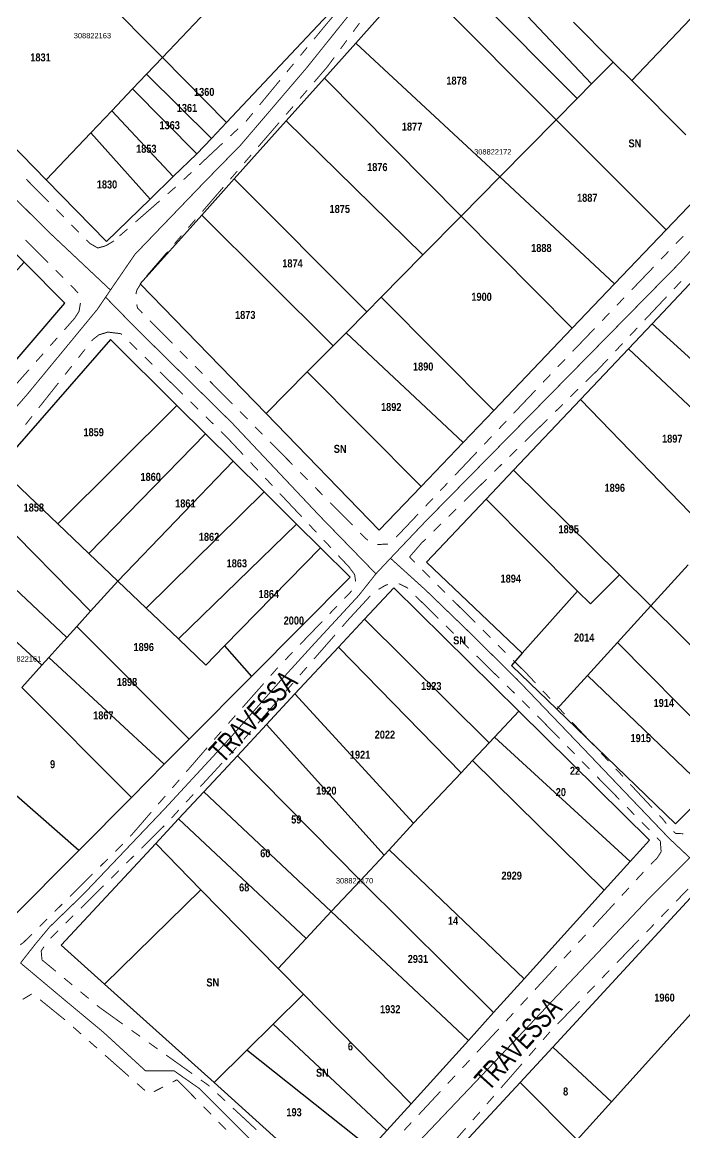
# Model space of a CAD drawing. Extents: x 204296 to 206006, y 4860262 to 4862155.
# Drawn here: x 204997.6 to 205121.9, y 4861196.7 to 4861404.8 of the extents above; entities that cross this region are included whole.
import ezdxf
from ezdxf.enums import TextEntityAlignment as Align

# ---------------------------------------------------------------- set-up
doc = ezdxf.new("R2010")
doc.units = 0
doc.header["$LTSCALE"] = 1.5
doc.header["$MEASUREMENT"] = 0
doc.linetypes.add('TRACO_25', pattern=[8, 3, -1, 1, -1, 1, -1])
for name, color, linetype in [('CD-MALHA-LOTES', 40, 'CONTINUOUS'), ('CD_TXT_QUADRA', 7, 'CONTINUOUS'), ('RU-QUADRAS', 6, 'CONTINUOUS'), ('SV-EIXO-RUA-N-PAV', 6, 'CONTINUOUS'), ('SV-RUA-NAO-PAV-S-GUIA-C-GUIA', 7, 'CONTINUOUS'), ('SV-TXT-RUA-N-PAV-S-GUIA-C-GUIA', 7, 'CONTINUOUS'), ('Th_NmrPot', 1, 'CONTINUOUS')]:
    doc.layers.add(name, color=color, linetype=linetype)
doc.styles.add('ARIAL', font='ARIAL.TTF')
doc.styles.add('MONOTXT', font='ARIAL.TTF', dxfattribs={"height": 0.2})
doc.styles.get("Standard").update_dxf_attribs({"font": 'swisscbo.ttf'})

msp = doc.modelspace()

# ---------------------------------------------------------------- linework, layer by layer
at = {"layer": 'CD-MALHA-LOTES', "linetype": 'Continuous'}
for p, q in [((205104.39, 4861393.26), (205078.14, 4861421.03)), ((205111.93, 4861393.89), (205137.78, 4861421.32)), ((205002.67, 4861419.69), (205023.91, 4861398.23)), ((205044.14, 4861419.53), (205023.91, 4861398.23)), ((205074.9, 4861417.41), (205101.7, 4861390.53)), ((205071.16, 4861413.23), (205060.16, 4861400.93)), ((205097.76, 4861386.55), (205071.16, 4861413.23)), ((205035.96, 4861386.06), (205056.07, 4861407.4)), ((205101, 4861404.85), (205108.45, 4861397.37)), ((205060.16, 4861400.93), (205054.28, 4861394.36)), ((205060.16, 4861400.93), (205087.18, 4861375.83)), ((204980.81, 4861397.14), (205002.13, 4861375.3)), ((205023.91, 4861398.23), (205020.94, 4861395.1)), ((205023.91, 4861398.23), (205035.96, 4861386.06)), ((205104.39, 4861393.26), (205108.45, 4861397.37)), ((205108.45, 4861397.37), (205111.93, 4861393.89)), ((205020.94, 4861395.1), (205018.32, 4861392.35)), ((205020.94, 4861395.1), (205033.11, 4861383.03)), ((205054.28, 4861394.36), (205047.12, 4861386.36)), ((205079.91, 4861368.48), (205054.28, 4861394.36)), ((205101.7, 4861390.53), (205104.39, 4861393.26)), ((205111.93, 4861393.89), (205122.03, 4861383.76)), ((205018.32, 4861392.35), (205014.42, 4861388.24)), ((205018.32, 4861392.35), (205030.35, 4861380.16)), ((205097.76, 4861386.55), (205101.7, 4861390.53)), ((205010.48, 4861384.08), (205014.42, 4861388.24)), ((205014.42, 4861388.24), (205025.95, 4861375.89)), ((205033.11, 4861383.03), (205035.96, 4861386.06)), ((205047.12, 4861386.36), (205037.4, 4861375.49)), ((205072.76, 4861361.24), (205047.12, 4861386.36)), ((205087.18, 4861375.83), (205097.76, 4861386.55)), ((205118.34, 4861365.91), (205097.76, 4861386.55)), ((205010.48, 4861384.08), (205002.13, 4861375.3)), ((205021.63, 4861371.69), (205010.48, 4861384.08)), ((205030.35, 4861380.16), (205033.11, 4861383.03)), ((205025.95, 4861375.89), (205030.35, 4861380.16)), ((205128.86, 4861376.92), (205118.34, 4861365.91)), ((205002.13, 4861375.3), (205013.43, 4861363.73)), ((205021.63, 4861371.69), (205025.95, 4861375.89)), ((205037.4, 4861375.49), (205031.29, 4861368.65)), ((205062.23, 4861350.58), (205037.4, 4861375.49)), ((205087.18, 4861375.83), (205079.91, 4861368.48)), ((205108.71, 4861355.82), (205087.18, 4861375.83)), ((205013.43, 4861363.73), (205021.63, 4861371.69)), ((205031.29, 4861368.65), (205019.76, 4861355.77)), ((205055.94, 4861344.21), (205031.29, 4861368.65)), ((205072.76, 4861361.24), (205079.91, 4861368.48)), ((205079.91, 4861368.48), (205100.73, 4861347.46)), ((205108.71, 4861355.82), (205118.34, 4861365.91)), ((204998.01, 4861359.89), (204993.59, 4861364.39)), ((204977.31, 4861337.15), (204998.01, 4861359.89)), ((205005.6, 4861352.18), (204998.01, 4861359.89)), ((205064.91, 4861353.29), (205072.76, 4861361.24)), ((205124.75, 4861357.84), (205115.74, 4861348.32)), ((205019.76, 4861355.77), (205043.35, 4861331.47)), ((205100.73, 4861347.46), (205108.71, 4861355.82)), ((204985.74, 4861328.97), (205005.6, 4861352.18)), ((205062.23, 4861350.58), (205064.91, 4861353.29)), ((205086.05, 4861332.08), (205064.91, 4861353.29)), ((205058.34, 4861346.64), (205062.23, 4861350.58)), ((205100.73, 4861347.46), (205086.05, 4861332.08)), ((205115.74, 4861348.32), (205111.3, 4861343.63)), ((205115.74, 4861348.32), (205141.87, 4861324.47)), ((205014.18, 4861345.36), (204993.2, 4861321.38)), ((205026.65, 4861333), (205014.18, 4861345.36)), ((205055.94, 4861344.21), (205058.34, 4861346.64)), ((205080.31, 4861326.07), (205058.34, 4861346.64)), ((205051.07, 4861339.28), (205055.94, 4861344.21)), ((205111.3, 4861343.63), (205102.31, 4861334.13)), ((205111.3, 4861343.63), (205137.18, 4861319.31)), ((205043.35, 4861331.47), (205051.07, 4861339.28)), ((205051.07, 4861339.28), (205072.45, 4861317.84)), ((205004.3, 4861310.81), (205026.65, 4861333)), ((205032, 4861327.69), (205026.65, 4861333)), ((205102.31, 4861334.13), (205089.75, 4861320.86)), ((205102.31, 4861334.13), (205127.23, 4861308.35)), ((205043.35, 4861331.47), (205064.58, 4861309.6)), ((205080.31, 4861326.07), (205086.05, 4861332.08)), ((205010.1, 4861305.28), (205032, 4861327.69)), ((205037.18, 4861322.55), (205032, 4861327.69)), ((205072.45, 4861317.84), (205080.31, 4861326.07)), ((205037.18, 4861322.55), (205015.54, 4861300.09)), ((205043, 4861316.79), (205037.18, 4861322.55)), ((204993.2, 4861321.38), (205004.3, 4861310.81)), ((205089.75, 4861320.86), (205084.59, 4861315.41)), ((205089.75, 4861320.86), (205109.6, 4861301.25)), ((204988.82, 4861316.37), (205010.46, 4861294.44)), ((205020.85, 4861295.04), (205043, 4861316.79)), ((205049.09, 4861310.74), (205043, 4861316.79)), ((205064.58, 4861309.6), (205072.45, 4861317.84)), ((205084.59, 4861315.41), (205073.45, 4861303.64)), ((205101.76, 4861298.2), (205084.59, 4861315.41)), ((204983.67, 4861310.49), (205006.01, 4861289.51)), ((205010.1, 4861305.28), (205004.3, 4861310.81)), ((205026.94, 4861289.23), (205049.09, 4861310.74)), ((205053.55, 4861306.32), (205049.09, 4861310.74)), ((205035.59, 4861287.93), (205053.55, 4861306.32)), ((205059.1, 4861300.81), (205053.55, 4861306.32)), ((204978.76, 4861304.87), (205001.34, 4861284.32)), ((205015.54, 4861300.09), (205010.1, 4861305.28)), ((205073.45, 4861303.64), (205091.39, 4861286.55)), ((205115.49, 4861295.43), (205122.5, 4861303.14)), ((205010.46, 4861294.44), (205015.54, 4861300.09)), ((205015.54, 4861300.09), (205020.85, 4861295.04)), ((205040.61, 4861282.19), (205059.1, 4861300.81)), ((205109.6, 4861301.25), (205104.16, 4861295.8)), ((205109.6, 4861301.25), (205115.49, 4861295.43)), ((205067.29, 4861298.85), (205061.81, 4861292.95)), ((205090.72, 4861275.71), (205067.29, 4861298.85)), ((205091.39, 4861286.55), (205101.76, 4861298.2)), ((205104.16, 4861295.8), (205101.76, 4861298.2)), ((205109.27, 4861288.59), (205115.49, 4861295.43)), ((205115.49, 4861295.43), (205138.34, 4861272.85)), ((205007.88, 4861291.58), (205010.46, 4861294.44)), ((205020.85, 4861295.04), (205026.94, 4861289.23)), ((205006.01, 4861289.51), (205007.88, 4861291.58)), ((205007.88, 4861291.58), (205028.95, 4861270.45)), ((205056.92, 4861287.7), (205061.81, 4861292.95)), ((205061.81, 4861292.95), (205085.16, 4861269.77)), ((205002.61, 4861285.74), (205006.01, 4861289.51)), ((205026.94, 4861289.23), (205032.08, 4861284.33)), ((205032.08, 4861284.33), (205035.59, 4861287.93)), ((205035.59, 4861287.93), (205040.61, 4861282.19)), ((205056.92, 4861287.7), (205048.76, 4861278.93)), ((205079.92, 4861264.17), (205056.92, 4861287.7)), ((205103.64, 4861282.39), (205109.27, 4861288.59)), ((205131.53, 4861266.02), (205109.27, 4861288.59)), ((205001.34, 4861284.32), (205002.61, 4861285.74)), ((205002.61, 4861285.74), (205024.28, 4861265.75)), ((205091.39, 4861286.55), (205089.37, 4861284.28)), ((204997.59, 4861280.16), (205001.34, 4861284.32)), ((205089.37, 4861284.28), (205097.89, 4861276.06)), ((205028.95, 4861270.45), (205040.61, 4861282.19)), ((205097.89, 4861276.06), (205103.64, 4861282.39)), ((205126.23, 4861260.71), (205103.64, 4861282.39)), ((204997.59, 4861280.16), (205018.13, 4861259.55)), ((205048.76, 4861278.93), (205043.46, 4861273.23)), ((205048.76, 4861278.93), (205070.98, 4861254.73)), ((205086.18, 4861270.86), (205090.72, 4861275.71)), ((205115.22, 4861251.5), (205090.72, 4861275.71)), ((205097.89, 4861276.06), (205120.14, 4861254.6)), ((205043.46, 4861273.23), (205037.98, 4861267.35)), ((205043.46, 4861273.23), (205065.48, 4861248.72)), ((205024.28, 4861265.75), (205028.95, 4861270.45)), ((205085.16, 4861269.77), (205086.18, 4861270.86)), ((205086.18, 4861270.86), (205111.61, 4861247.52)), ((205008.26, 4861249.61), (204986.88, 4861268.28)), ((205085.16, 4861269.77), (205082.05, 4861266.44)), ((205037.98, 4861267.35), (205031.67, 4861260.56)), ((205037.98, 4861267.35), (205061.05, 4861243.98)), ((205082.05, 4861266.44), (205079.92, 4861264.17)), ((205082.05, 4861266.44), (205106.76, 4861242.15)), ((205018.13, 4861259.55), (205024.28, 4861265.75)), ((205070.98, 4861254.73), (205079.92, 4861264.17)), ((205031.67, 4861260.56), (205026.96, 4861255.5)), ((205031.67, 4861260.56), (205055.58, 4861238.13)), ((205120.14, 4861254.6), (205126.23, 4861260.71)), ((205008.26, 4861249.61), (205018.13, 4861259.55)), ((205026.96, 4861255.5), (205022.66, 4861250.88)), ((205026.96, 4861255.5), (205050.88, 4861233.11)), ((205066.44, 4861249.74), (205070.98, 4861254.73)), ((205111.61, 4861247.52), (205115.22, 4861251.5)), ((204995.27, 4861236.53), (205008.26, 4861249.61)), ((205022.66, 4861250.88), (205004.93, 4861231.82)), ((205022.66, 4861250.88), (205031.15, 4861242.24)), ((205065.48, 4861248.72), (205066.44, 4861249.74)), ((205066.44, 4861249.74), (205091.74, 4861225.55)), ((205061.05, 4861243.98), (205065.48, 4861248.72)), ((205106.76, 4861242.15), (205111.61, 4861247.52)), ((205055.58, 4861238.13), (205061.05, 4861243.98)), ((205061.05, 4861243.98), (205086, 4861219.2)), ((205013.04, 4861224.53), (205031.15, 4861242.24)), ((205031.15, 4861242.24), (205045.63, 4861227.49)), ((205091.74, 4861225.55), (205106.76, 4861242.15)), ((205124.37, 4861242.26), (205097.1, 4861212.74)), ((205050.88, 4861233.11), (205055.58, 4861238.13)), ((205081.29, 4861214), (205055.58, 4861238.13)), ((205045.63, 4861227.49), (205050.88, 4861233.11)), ((205004.93, 4861231.82), (205013.04, 4861224.53)), ((205108.11, 4861202.48), (205134.47, 4861231.76)), ((205050.36, 4861222.67), (205045.63, 4861227.49)), ((205013.04, 4861224.53), (205033.6, 4861206.07)), ((205086, 4861219.2), (205091.74, 4861225.55)), ((205044.66, 4861217.03), (205050.36, 4861222.67)), ((205070.54, 4861202.12), (205050.36, 4861222.67)), ((205081.29, 4861214), (205086, 4861219.2)), ((205039.75, 4861212.16), (205044.66, 4861217.03)), ((205066.02, 4861197.12), (205044.66, 4861217.03)), ((205070.54, 4861202.12), (205081.29, 4861214)), ((205033.6, 4861206.07), (205039.75, 4861212.16)), ((205062.93, 4861193.7), (205039.75, 4861212.16)), ((205097.1, 4861212.74), (205090.99, 4861206.13)), ((205097.1, 4861212.74), (205108.11, 4861202.48)), ((205033.6, 4861206.07), (205055.95, 4861185.99)), ((205090.99, 4861206.13), (205080.62, 4861194.9)), ((205090.99, 4861206.13), (205101.67, 4861195.34)), ((205066.02, 4861197.12), (205070.54, 4861202.12)), ((205101.67, 4861195.34), (205108.11, 4861202.48)), ((205062.93, 4861193.7), (205066.02, 4861197.12))]:
    msp.add_line(p, q, dxfattribs=at)
at = {"layer": 'RU-QUADRAS', "linetype": 'Continuous', "const_width": 0.01}
for points in [[(204971.78, 4861406.38), (204993.14, 4861429.32), (205013.27, 4861450.93), (205021.78, 4861442.28), (205044.14, 4861419.53), (205056.07, 4861407.4), (205035.96, 4861386.06), (205033.11, 4861383.03), (205030.35, 4861380.16), (205025.95, 4861375.89), (205021.63, 4861371.69), (205013.43, 4861363.73), (205002.13, 4861375.3), (204980.81, 4861397.14), (204971.78, 4861406.38)], [(204898.29, 4861326.17), (204911.3, 4861340.62), (204920.9, 4861351.28), (204924.82, 4861355.64), (204932.05, 4861363.67), (204935.95, 4861368), (204940.4, 4861372.95), (204961.79, 4861396.71), (204967.53, 4861390.87), (204972.73, 4861385.59), (204993.59, 4861364.39), (204998.01, 4861359.89), (205005.6, 4861352.18), (204985.74, 4861328.97), (204980.31, 4861322.62), (204974.78, 4861316.17), (204971.72, 4861312.59), (204966.48, 4861306.47), (204958.58, 4861297.24), (204951.29, 4861288.72), (204944.73, 4861281.05), (204926.13, 4861299.13), (204919.23, 4861305.83), (204898.29, 4861326.17)], [(205004.93, 4861231.82), (205022.66, 4861250.88), (205026.96, 4861255.5), (205031.67, 4861260.56), (205037.98, 4861267.35), (205043.46, 4861273.23), (205048.76, 4861278.93), (205056.92, 4861287.7), (205061.81, 4861292.95), (205067.29, 4861298.85), (205090.72, 4861275.71), (205115.22, 4861251.5), (205111.61, 4861247.52), (205106.76, 4861242.15), (205091.74, 4861225.55), (205086, 4861219.2), (205081.29, 4861214), (205070.54, 4861202.12), (205066.02, 4861197.12), (205062.93, 4861193.7), (205055.95, 4861185.99), (205033.6, 4861206.07), (205013.04, 4861224.53), (205004.93, 4861231.82)], [(205063.76, 4861176.66), (205071.88, 4861185.44), (205080.62, 4861194.9), (205090.99, 4861206.13), (205097.1, 4861212.74), (205124.37, 4861242.26), (205134.47, 4861231.76), (205145.36, 4861220.44), (205153.99, 4861211.47), (205163.21, 4861201.89), (205168.7, 4861196.18), (205144.65, 4861170.38), (205135.79, 4861160.86), (205125.21, 4861149.51), (205108.6, 4861131.69), (205103.44, 4861136.86), (205100.06, 4861140.25), (205096.02, 4861144.3), (205092.94, 4861147.39), (205089.24, 4861151.1), (205084.72, 4861155.63), (205063.76, 4861176.66)]]:
    msp.add_lwpolyline(points, close=True, dxfattribs=at)
for points in [[(205152.3, 4861408.29), (205156.97, 4861404.1), (205137.08, 4861382.6), (205133.87, 4861379.14), (205130.39, 4861375.38), (205128.86, 4861376.92), (205118.34, 4861365.91), (205108.71, 4861355.82), (205100.73, 4861347.46), (205086.05, 4861332.08), (205080.31, 4861326.07), (205072.45, 4861317.84), (205064.58, 4861309.6), (205043.35, 4861331.47), (205019.76, 4861355.77), (205019.76, 4861355.77), (205031.29, 4861368.65), (205037.4, 4861375.49), (205047.12, 4861386.36), (205054.28, 4861394.36), (205060.16, 4861400.93), (205071.16, 4861413.23)], [(205126.23, 4861260.71), (205120.14, 4861254.6), (205097.89, 4861276.06), (205089.37, 4861284.28), (205091.39, 4861286.55), (205073.45, 4861303.64), (205073.45, 4861303.64), (205084.59, 4861315.41), (205089.75, 4861320.86), (205102.31, 4861334.13), (205111.3, 4861343.63), (205115.74, 4861348.32), (205124.75, 4861357.84)], [(204993.2, 4861321.38), (205014.18, 4861345.36), (205026.65, 4861333), (205032, 4861327.69), (205037.18, 4861322.55), (205043, 4861316.79), (205049.09, 4861310.74), (205053.55, 4861306.32), (205059.1, 4861300.81), (205040.61, 4861282.19), (205028.95, 4861270.45), (205024.28, 4861265.75), (205018.13, 4861259.55), (205008.26, 4861249.61), (204995.27, 4861236.53)]]:
    msp.add_lwpolyline(points, dxfattribs=at)
at = {"layer": 'SV-EIXO-RUA-N-PAV', "const_width": 0.18, "flags": 128}
for points in [[(205056.79, 4861179.03), (205087.46, 4861211.29), (205114.77, 4861240.19), (205122.79, 4861248.22), (205142.88, 4861271.46), (205156.73, 4861286.5), (205176.12, 4861310.05), (205200.67, 4861336.17), (205212.94, 4861349.63), (205215.81, 4861352.33), (205225.6, 4861361.5), (205243.61, 4861381.1), (205269.34, 4861410.39), (205291.9, 4861434.53), (205304.17, 4861448.39), (205307.01, 4861451.86), (205312.48, 4861458.68), (205327.92, 4861476.09), (205344.94, 4861494.89), (205384.52, 4861538.83)], [(204859.76, 4861511.16), (204878.27, 4861490.43), (204888.26, 4861478.09), (204899, 4861467.14), (204904.9, 4861462.11), (204912.54, 4861455.3), (204955.91, 4861410), (204962.89, 4861404.09), (204970.99, 4861397.24), (204989.51, 4861378.55), (205002.55, 4861365.58), (205014.18, 4861354.64)], [(204945.27, 4861274.01), (204957.57, 4861288.15), (204973.04, 4861306.21), (204987.16, 4861321.99), (204998.56, 4861335.06), (205011.72, 4861351.02), (205013.27, 4861353.3), (205014.18, 4861354.64), (205018.79, 4861361.35), (205031.61, 4861374.68), (205038.62, 4861381.85), (205050.88, 4861396.19), (205060.5, 4861408.18), (205065.07, 4861414.17), (205071.65, 4861423.74), (205077.33, 4861430.99), (205096.48, 4861449.34), (205106.05, 4861459.31)], [(204997.32, 4861228.5), (204999.96, 4861231.87), (205002.73, 4861235.21), (205009.09, 4861241.37), (205024.53, 4861257.6), (205036.71, 4861270.79), (205045.89, 4861281.22), (205052.39, 4861288.36), (205060.68, 4861297.33), (205063.95, 4861301.45), (205066.68, 4861304.36), (205073.21, 4861311.24), (205096.57, 4861334.98), (205120.71, 4861359.53), (205148.42, 4861390), (205163.1, 4861404.78), (205169, 4861410.78)], [(205063.95, 4861301.45), (205053.45, 4861312.25), (205037.01, 4861329.69), (205018.86, 4861347.58), (205013.27, 4861353.3)], [(205066.68, 4861304.36), (205073.22, 4861298.45), (205080.9, 4861291.04), (205090.43, 4861281.64), (205102.88, 4861268.66), (205110.25, 4861260.93), (205118.9, 4861251.89), (205122.79, 4861248.22), (205130.69, 4861241.58), (205143.83, 4861228.01), (205160.59, 4861211.47), (205175.36, 4861196.3)], [(205046.3, 4861189.52), (205030.86, 4861204.96), (205026.08, 4861208.31), (205020.73, 4861208.31), (205012.79, 4861215.58), (205005.33, 4861221.78), (204997.32, 4861228.5)]]:
    msp.add_lwpolyline(points, dxfattribs=at)
at = {"layer": 'SV-RUA-NAO-PAV-S-GUIA-C-GUIA', "linetype": 'TRACO_25', "const_width": 0.18, "flags": 128}
for points in [[(205056.18, 4861406.27), (205054.89, 4861404.74)], [(205054.32, 4861404.06), (205052.34, 4861401.66)], [(205054.89, 4861404.74), (205054.32, 4861404.06)], [(205059.69, 4861403.06), (205060.87, 4861404.67)], [(205057.32, 4861399.84), (205058.5, 4861401.45)], [(205051.06, 4861400.12), (205049.79, 4861398.58)], [(205048.51, 4861397.04), (205047.24, 4861395.5)], [(205054.83, 4861396.46), (205056.13, 4861398.23)], [(205052.34, 4861393.58), (205054.3, 4861395.85)], [(205054.3, 4861395.85), (205054.83, 4861396.46)], [(205045.96, 4861393.96), (205042.14, 4861389.33)], [(205049.73, 4861390.55), (205051.04, 4861392.07)], [(205047.11, 4861387.53), (205048.42, 4861389.04)], [(205040.23, 4861387.02), (205039.6, 4861386.26)], [(205040.86, 4861387.79), (205040.23, 4861387.02)], [(205038.13, 4861384.89), (205036.66, 4861383.52)], [(205039.6, 4861386.26), (205039.59, 4861386.25)], [(205041.88, 4861381.48), (205045.8, 4861386.02)], [(205035.2, 4861382.16), (205030.82, 4861378.06)], [(205039.26, 4861378.45), (205040.57, 4861379.96)], [(205029.36, 4861376.69), (205027.9, 4861375.33)], [(205036.65, 4861375.42), (205037.96, 4861376.94)], [(205002.62, 4861371.14), (204998.4, 4861375.4)], [(205026.42, 4861373.98), (205024.91, 4861372.66)], [(205031.42, 4861369.37), (205035.34, 4861373.91)], [(205023.41, 4861371.35), (205018.89, 4861367.4)], [(205005.44, 4861368.3), (205004.03, 4861369.72)], [(205028.8, 4861366.35), (205030.11, 4861367.86)], [(205008.25, 4861365.46), (205006.85, 4861366.88)], [(205017.38, 4861366.08), (205015.88, 4861364.77)], [(205002.48, 4861359.77), (204998.23, 4861364.01)], [(205010.31, 4861363.38), (205009.66, 4861364.04)], [(205014.84, 4861363.86), (205013.99, 4861363.34)], [(205026.19, 4861363.32), (205027.49, 4861364.83)], [(205121.58, 4861364.76), (205120.19, 4861363.32)], [(205010.31, 4861363.38), (205010.31, 4861363.38)], [(205010.38, 4861363.34), (205010.31, 4861363.38)], [(205011.8, 4861362.52), (205010.38, 4861363.34)], [(205012.14, 4861362.61), (205011.8, 4861362.52)], [(205013.28, 4861362.92), (205012.14, 4861362.61)], [(205013.99, 4861363.34), (205013.28, 4861362.92)], [(205021.03, 4861357.36), (205024.88, 4861361.81)], [(205118.81, 4861361.88), (205117.42, 4861360.43)], [(205005.32, 4861356.95), (205003.9, 4861358.36)], [(205116.04, 4861358.99), (205111.89, 4861354.66)], [(205008.12, 4861354.1), (205006.73, 4861355.54)], [(205019.14, 4861354.67), (205019.77, 4861355.66)], [(205020.95, 4861357.27), (205021.03, 4861357.36)], [(205119.8, 4861354.82), (205121.17, 4861356.28)], [(205018.95, 4861353.87), (205019.14, 4861354.67)], [(205114.32, 4861349), (205118.43, 4861353.37)], [(205008.29, 4861350.64), (205008.55, 4861352.2)], [(205019.27, 4861351.22), (205019.1, 4861351.93)], [(205019.47, 4861351.03), (205019.27, 4861351.22)], [(205110.5, 4861353.22), (205109.12, 4861351.77)], [(205006.87, 4861348.68), (205007.48, 4861349.37)], [(205007.48, 4861349.37), (205008.06, 4861350.29)], [(205008.06, 4861350.29), (205008.29, 4861350.64)], [(205020.17, 4861350.32), (205019.47, 4861351.03)], [(205107.73, 4861350.33), (205106.35, 4861348.89)], [(205005.55, 4861347.19), (205006.21, 4861347.93)], [(205006.21, 4861347.93), (205006.48, 4861348.23)], [(205006.48, 4861348.23), (205006.87, 4861348.68)], [(205025.8, 4861344.63), (205021.58, 4861348.9)], [(205104.96, 4861347.44), (205100.81, 4861343.12)], [(205111.58, 4861346.08), (205112.95, 4861347.54)], [(205002.89, 4861344.2), (205004.22, 4861345.69)], [(205010.79, 4861345.26), (205010.65, 4861345.08)], [(205010.82, 4861345.31), (205010.79, 4861345.26)], [(205011.39, 4861345.75), (205010.82, 4861345.31)], [(205012.01, 4861346.24), (205011.39, 4861345.75)], [(205012.21, 4861346.3), (205012.01, 4861346.24)], [(205013.68, 4861346.75), (205012.21, 4861346.3)], [(205014.14, 4861346.7), (205013.68, 4861346.75)], [(205016.12, 4861346.46), (205014.14, 4861346.7)], [(205016.31, 4861346.28), (205016.12, 4861346.46)], [(205009.41, 4861343.52), (205008.17, 4861341.95)], [(205019.18, 4861343.48), (205017.74, 4861344.88)], [(205028.62, 4861341.79), (205027.21, 4861343.21)], [(205108.83, 4861343.17), (205110.21, 4861344.63)], [(205000.23, 4861341.21), (205001.56, 4861342.7)], [(205022.04, 4861340.69), (205020.61, 4861342.08)], [(205099.42, 4861341.67), (205098.04, 4861340.23)], [(205105.44, 4861339.56), (205107.46, 4861341.71)], [(204994.92, 4861335.23), (204998.91, 4861339.71)], [(205006.93, 4861340.38), (205005.68, 4861338.81)], [(205027.76, 4861335.1), (205023.47, 4861339.29)], [(205031.43, 4861338.95), (205030.02, 4861340.37)], [(205096.65, 4861338.79), (205096.51, 4861338.63)], [(205103.27, 4861337.43), (205105.41, 4861339.53)], [(205105.41, 4861339.53), (205105.44, 4861339.56)], [(205004.44, 4861337.24), (205000.72, 4861332.54)], [(205037.06, 4861333.27), (205032.84, 4861337.53)], [(205096.51, 4861338.63), (205095.28, 4861337.34)], [(205093.9, 4861335.88), (205089.77, 4861331.53)], [(205100.41, 4861334.63), (205101.84, 4861336.03)], [(205030.62, 4861332.3), (205029.19, 4861333.7)], [(205097.56, 4861331.82), (205098.99, 4861333.22)], [(204999.48, 4861330.97), (204998.24, 4861329.4)], [(205033.49, 4861329.51), (205032.05, 4861330.91)], [(205039.88, 4861330.43), (205038.47, 4861331.85)], [(205091.85, 4861326.22), (205096.13, 4861330.42)], [(205042.7, 4861327.59), (205041.29, 4861329.01)], [(205088.39, 4861330.08), (205087.02, 4861328.63)], [(205035.83, 4861327.22), (205034.92, 4861328.11)], [(205036.33, 4861326.69), (205035.83, 4861327.22)], [(205039.07, 4861323.78), (205036.33, 4861326.69)], [(205085.64, 4861327.18), (205084.26, 4861325.73)], [(205048.33, 4861321.91), (205044.1, 4861326.17)], [(205082.89, 4861324.28), (205078.76, 4861319.92)], [(205089, 4861323.41), (205090.43, 4861324.81)], [(205041.81, 4861320.87), (205040.44, 4861322.33)], [(205051.14, 4861319.07), (205049.74, 4861320.49)], [(205086.15, 4861320.61), (205087.57, 4861322.01)], [(205044.56, 4861317.96), (205043.18, 4861319.42)], [(205077.38, 4861318.47), (205076.01, 4861317.02)], [(205080.44, 4861315), (205084.72, 4861319.21)], [(205050.04, 4861312.14), (205045.93, 4861316.5)], [(205053.96, 4861316.22), (205052.55, 4861317.64)], [(205059.59, 4861310.54), (205055.37, 4861314.8)], [(205074.63, 4861315.57), (205073.25, 4861314.12)], [(205071.88, 4861312.67), (205067.75, 4861308.32)], [(205077.59, 4861312.2), (205079.01, 4861313.6)], [(205052.79, 4861309.23), (205051.41, 4861310.68)], [(205074.73, 4861309.4), (205076.16, 4861310.8)], [(205055.53, 4861306.32), (205054.16, 4861307.77)], [(205062.03, 4861308.08), (205061, 4861309.12)], [(205062.43, 4861307.73), (205062.03, 4861308.08)], [(205072.45, 4861307.16), (205073.31, 4861307.99)], [(205066.16, 4861307.02), (205064.22, 4861306.94)], [(205066.2, 4861307.05), (205066.16, 4861307.02)], [(205070.24, 4861304.59), (205071.93, 4861306.55)], [(205071.93, 4861306.55), (205072.45, 4861307.16)], [(205058.25, 4861303.43), (205056.9, 4861304.86)], [(205058.27, 4861303.41), (205058.25, 4861303.43)], [(205058.87, 4861302.77), (205058.27, 4861303.41)], [(205070.53, 4861304.3), (205070.24, 4861304.59)], [(205071.24, 4861303.59), (205070.53, 4861304.3)], [(205058.95, 4861302.67), (205058.87, 4861302.77)], [(205059.95, 4861301.32), (205058.95, 4861302.67)], [(205060, 4861301), (205059.95, 4861301.32)], [(205074.08, 4861300.77), (205072.66, 4861302.18)], [(205060.14, 4861300.01), (205060, 4861301)], [(205065.31, 4861299.04), (205065.94, 4861299.4)], [(205065.94, 4861299.4), (205066.21, 4861299.42)], [(205068.2, 4861299.58), (205068.29, 4861299.59)], [(205068.29, 4861299.59), (205069.11, 4861299.19)], [(205069.11, 4861299.19), (205069.76, 4861298.87)], [(205076.91, 4861297.95), (205075.5, 4861299.36)], [(205058.04, 4861296.83), (205058.74, 4861297.55)], [(205058.74, 4861297.55), (205059.33, 4861298.16)], [(205059.33, 4861298.16), (205059.41, 4861298.28)], [(205062.54, 4861296.93), (205062.89, 4861297.31)], [(205064.44, 4861298.54), (205065.31, 4861299.04)], [(205069.76, 4861298.87), (205069.97, 4861298.68)], [(205071.39, 4861297.28), (205075.67, 4861293.08)], [(205055.26, 4861293.95), (205056.65, 4861295.39)], [(205058.82, 4861292.9), (205062.21, 4861296.57)], [(205062.21, 4861296.57), (205062.54, 4861296.93)], [(205082.59, 4861292.31), (205078.33, 4861296.54)], [(205058.25, 4861292.25), (205058.82, 4861292.9)], [(205049.71, 4861288.19), (205053.88, 4861292.51)], [(205057.6, 4861291.5), (205058.25, 4861292.25)], [(205077.1, 4861291.68), (205078.53, 4861290.28)], [(205085.42, 4861289.49), (205084, 4861290.9)], [(205052.33, 4861285.47), (205056.28, 4861289.99)], [(205079.96, 4861288.88), (205081.38, 4861287.47)], [(205046.94, 4861285.31), (205048.32, 4861286.75)], [(205088.26, 4861286.67), (205086.84, 4861288.08)], [(205082.81, 4861286.07), (205087.09, 4861281.87)], [(205092.38, 4861282.57), (205089.68, 4861285.26)], [(205044.23, 4861282.37), (205045.55, 4861283.87)], [(205049.7, 4861282.46), (205051.02, 4861283.97)], [(205092.51, 4861282.43), (205092.38, 4861282.57)], [(205038.92, 4861276.38), (205042.9, 4861280.87)], [(205047.07, 4861279.45), (205048.39, 4861280.95)], [(205088.52, 4861280.47), (205089.94, 4861279.07)], [(205093.87, 4861280.97), (205092.51, 4861282.43)], [(205096.61, 4861278.05), (205095.24, 4861279.51)], [(205041.81, 4861273.42), (205045.75, 4861277.94)], [(205091.37, 4861277.66), (205092.8, 4861276.26)], [(205099.34, 4861275.13), (205097.97, 4861276.59)], [(205036.27, 4861273.38), (205037.6, 4861274.88)], [(205094.2, 4861274.84), (205098.4, 4861270.56)], [(205104.81, 4861269.29), (205100.71, 4861273.67)], [(205033.63, 4861270.38), (205034.28, 4861271.13)], [(205034.28, 4861271.13), (205034.32, 4861271.18)], [(205034.32, 4861271.18), (205034.95, 4861271.88)], [(205039.18, 4861270.41), (205039.19, 4861270.43)], [(205039.19, 4861270.43), (205040.49, 4861271.91)], [(205028.39, 4861264.33), (205032.32, 4861268.87)], [(205036.47, 4861267.46), (205037.82, 4861268.94)], [(205099.8, 4861269.13), (205101.21, 4861267.7)], [(205031.05, 4861261.57), (205035.12, 4861265.99)], [(205102.61, 4861266.27), (205104.01, 4861264.85)], [(205107.54, 4861266.37), (205106.18, 4861267.83)], [(205110.28, 4861263.45), (205108.91, 4861264.91)], [(205025.77, 4861261.31), (205027.08, 4861262.82)], [(205105.41, 4861263.42), (205109.61, 4861259.14)], [(205115.74, 4861257.61), (205111.64, 4861261.99)], [(205023.15, 4861258.29), (205024.46, 4861259.8)], [(205028.35, 4861258.63), (205029.7, 4861260.1)], [(205111.01, 4861257.71), (205112.41, 4861256.28)], [(205017.91, 4861252.24), (205021.84, 4861256.78)], [(205025.64, 4861255.68), (205026.99, 4861257.16)], [(205117.66, 4861255.56), (205117.11, 4861256.15)], [(205117.66, 4861255.56), (205117.66, 4861255.56)], [(205117.78, 4861255.41), (205117.66, 4861255.56)], [(205118.39, 4861254.62), (205117.78, 4861255.41)], [(205020, 4861250.01), (205024.27, 4861254.23)], [(205113.81, 4861254.85), (205115.22, 4861253.43)], [(205116.62, 4861252), (205117.27, 4861251.34)], [(205117.27, 4861251.34), (205117.35, 4861250.27)], [(205120.17, 4861252.77), (205119.74, 4861253.16)], [(205120.6, 4861252.76), (205120.17, 4861252.77)], [(205121.6, 4861252.73), (205120.6, 4861252.76)], [(205015.09, 4861249.41), (205016.51, 4861250.82)], [(205117.43, 4861249.36), (205116.84, 4861248.44)], [(205117.35, 4861250.27), (205117.43, 4861249.36)], [(205012.25, 4861246.59), (205013.67, 4861248)], [(205017.16, 4861247.2), (205018.58, 4861248.6)], [(205116.2, 4861247.69), (205115.53, 4861247.04)], [(205116.61, 4861248.08), (205116.2, 4861247.69)], [(205116.84, 4861248.44), (205116.61, 4861248.08)], [(205006.57, 4861240.96), (205010.83, 4861245.18)], [(205014.31, 4861244.39), (205015.74, 4861245.79)], [(205114.11, 4861245.54), (205112.75, 4861244.07)], [(205115.53, 4861247.04), (205115.48, 4861246.99)], [(205008.62, 4861238.76), (205012.89, 4861242.98)], [(205111.4, 4861242.6), (205110.04, 4861241.13)], [(205122.47, 4861242.37), (205120.23, 4861240.05)], [(205003.73, 4861238.14), (205005.15, 4861239.55)], [(205108.68, 4861239.66), (205104.62, 4861235.25)], [(205000.89, 4861235.33), (205002.31, 4861236.73)], [(205005.78, 4861235.95), (205007.2, 4861237.36)], [(205118.84, 4861238.61), (205117.45, 4861237.17)], [(205116.06, 4861235.73), (205114.67, 4861234.3)], [(204997.87, 4861232.34), (204999.47, 4861233.92)], [(205002.93, 4861233.14), (205004.36, 4861234.55)], [(205103.26, 4861233.78), (205101.9, 4861232.31)], [(205113.28, 4861232.86), (205109.11, 4861228.54)], [(204997.26, 4861231.9), (204997.87, 4861232.34)], [(205001.19, 4861230.8), (205001.73, 4861231.55)], [(205001.2, 4861230.72), (205001.19, 4861230.8)], [(205001.33, 4861229.1), (205001.2, 4861230.72)], [(205100.55, 4861230.84), (205099.19, 4861229.37)], [(205001.62, 4861228.86), (205001.33, 4861229.1)], [(205003.93, 4861226.95), (205001.62, 4861228.86)], [(205097.83, 4861227.9), (205093.77, 4861223.49)], [(205107.72, 4861227.1), (205106.33, 4861225.67)], [(205007.01, 4861224.4), (205005.47, 4861225.67)], [(205104.94, 4861224.23), (205103.55, 4861222.79)], [(204997.73, 4861221.68), (204999.43, 4861222.71)], [(205010.09, 4861221.85), (205008.55, 4861223.12)], [(205001, 4861221.61), (205005.66, 4861217.83)], [(205011.99, 4861220.28), (205011.63, 4861220.57)], [(205012.43, 4861219.96), (205011.99, 4861220.28)], [(205092.41, 4861222.02), (205091.05, 4861220.55)], [(205102.16, 4861221.35), (205097.99, 4861217.04)], [(205016.49, 4861217.05), (205012.43, 4861219.96)], [(205089.7, 4861219.08), (205088.34, 4861217.61)], [(205007.17, 4861216.52), (205008.67, 4861215.19)], [(205019.75, 4861214.73), (205018.12, 4861215.89)], [(205086.98, 4861216.14), (205082.89, 4861211.76)], [(205010.16, 4861213.87), (205011.66, 4861212.54)], [(205096.39, 4861215.38), (205095.28, 4861214.1)], [(205096.6, 4861215.6), (205096.39, 4861215.38)], [(205023, 4861212.4), (205021.37, 4861213.56)], [(205093.96, 4861212.6), (205092.64, 4861211.09)], [(205013.16, 4861211.22), (205017.66, 4861207.24)], [(205029.51, 4861207.75), (205024.63, 4861211.24)], [(205081.52, 4861210.3), (205080.16, 4861208.83)], [(205091.33, 4861209.59), (205087.38, 4861205.07)], [(205019.16, 4861205.92), (205020.65, 4861204.6)], [(205025.84, 4861206.19), (205026.64, 4861206.61)], [(205026.64, 4861206.61), (205030.23, 4861202.99)], [(205032.57, 4861205.56), (205031.13, 4861206.58)], [(205032.74, 4861205.4), (205032.57, 4861205.56)], [(205078.79, 4861207.37), (205077.43, 4861205.91)], [(205022.29, 4861204.36), (205024.06, 4861205.27)], [(205035.68, 4861202.68), (205034.21, 4861204.04)], [(205076.06, 4861204.45), (205071.97, 4861200.06)], [(205086.06, 4861203.56), (205084.74, 4861202.06)], [(205031.63, 4861201.56), (205033.04, 4861200.14)], [(205041.54, 4861197.24), (205037.14, 4861201.32)], [(205083.43, 4861200.55), (205082.11, 4861199.05)], [(205034.44, 4861198.72), (205035.85, 4861197.3)], [(205070.6, 4861198.6), (205069.24, 4861197.14)], [(205080.79, 4861197.54), (205077.5, 4861193.78)]]:
    msp.add_lwpolyline(points, dxfattribs=at)

# ---------------------------------------------------------------- texts
at = {"layer": 'CD_TXT_QUADRA', "linetype": 'Continuous', "style": 'MONOTXT'}
for s, p in [('308822163', (205007.3, 4861401.82)), ('308822172', (205082.36, 4861380.04)), ('308822161', (204994.22, 4861284.99)), ('308822170', (205056.45, 4861243.41))]:
    msp.add_text(s, height=1, rotation=0.1, dxfattribs=at).set_placement(p)
at = {"layer": 'SV-TXT-RUA-N-PAV-S-GUIA-C-GUIA', "style": 'ARIAL', "width": 0.7}
for rotation, p in [(47, (205035.25, 4861265.72)), (48, (205085.1, 4861204.33))]:
    msp.add_text('TRAVESSA', height=4, rotation=rotation, dxfattribs=at).set_placement(p)
at = {"layer": 'Th_NmrPot', "color": 1}
for s, p in [('1831', (204999.16, 4861398.25)), ('1878', (205077.16, 4861393.89)), ('1360', (205029.84, 4861391.77)), ('1361', (205026.61, 4861388.77)), ('1363', (205023.37, 4861385.53)), ('1877', (205068.82, 4861385.27)), ('SN', (205111.31, 4861382.13)), ('1853', (205018.99, 4861381.12)), ('1876', (205062.3, 4861377.68)), ('1830', (205011.62, 4861374.43)), ('1887', (205101.66, 4861371.93)), ('1875', (205055.26, 4861369.84)), ('1888', (205093.06, 4861362.52)), ('1874', (205046.4, 4861359.64)), ('1900', (205081.85, 4861353.37)), ('1873', (205037.54, 4861349.97)), ('1890', (205070.9, 4861340.3)), ('1892', (205064.91, 4861332.72)), ('1859', (205009.12, 4861327.99)), ('1897', (205117.6, 4861326.78)), ('SN', (205056.05, 4861324.87)), ('1860', (205019.81, 4861319.62)), ('1896', (205106.82, 4861317.57)), ('1858', (204997.9, 4861313.87)), ('1861', (205026.31, 4861314.64)), ('1895', (205098.18, 4861309.8)), ('1862', (205030.75, 4861308.38)), ('1863', (205035.96, 4861303.41)), ('1894', (205087.32, 4861300.55)), ('1864', (205041.96, 4861297.66)), ('2000', (205046.65, 4861292.69)), ('SN', (205078.43, 4861288.97)), ('2014', (205101.08, 4861289.51)), ('1896', (205018.5, 4861287.72)), ('1898', (205015.37, 4861281.18)), ('1923', (205072.42, 4861280.42)), ('1914', (205116.01, 4861277.24)), ('1867', (205010.94, 4861274.91)), ('2022', (205063.72, 4861271.31)), ('1915', (205111.69, 4861270.65)), ('1921', (205059.07, 4861267.54)), ('9', (205002.86, 4861265.76)), ('22', (205100.32, 4861264.52)), ('1920', (205052.74, 4861260.8)), ('20', (205097.66, 4861260.53)), ('59', (205048.07, 4861255.4)), ('60', (205042.25, 4861249.06)), ('2929', (205087.49, 4861244.88)), ('68', (205038.3, 4861242.67)), ('14', (205077.45, 4861236.42)), ('2931', (205069.91, 4861229.26)), ('SN', (205032.17, 4861224.85)), ('1960', (205116.15, 4861222.01)), ('1932', (205064.72, 4861219.84)), ('6', (205058.68, 4861212.87)), ('SN', (205052.72, 4861207.93)), ('8', (205099.04, 4861204.42)), ('193', (205047.17, 4861200.53))]:
    msp.add_text(s, height=1.5, dxfattribs=at).set_placement(p, align=Align.MIDDLE_LEFT)

doc.saveas('drawing.dxf')
